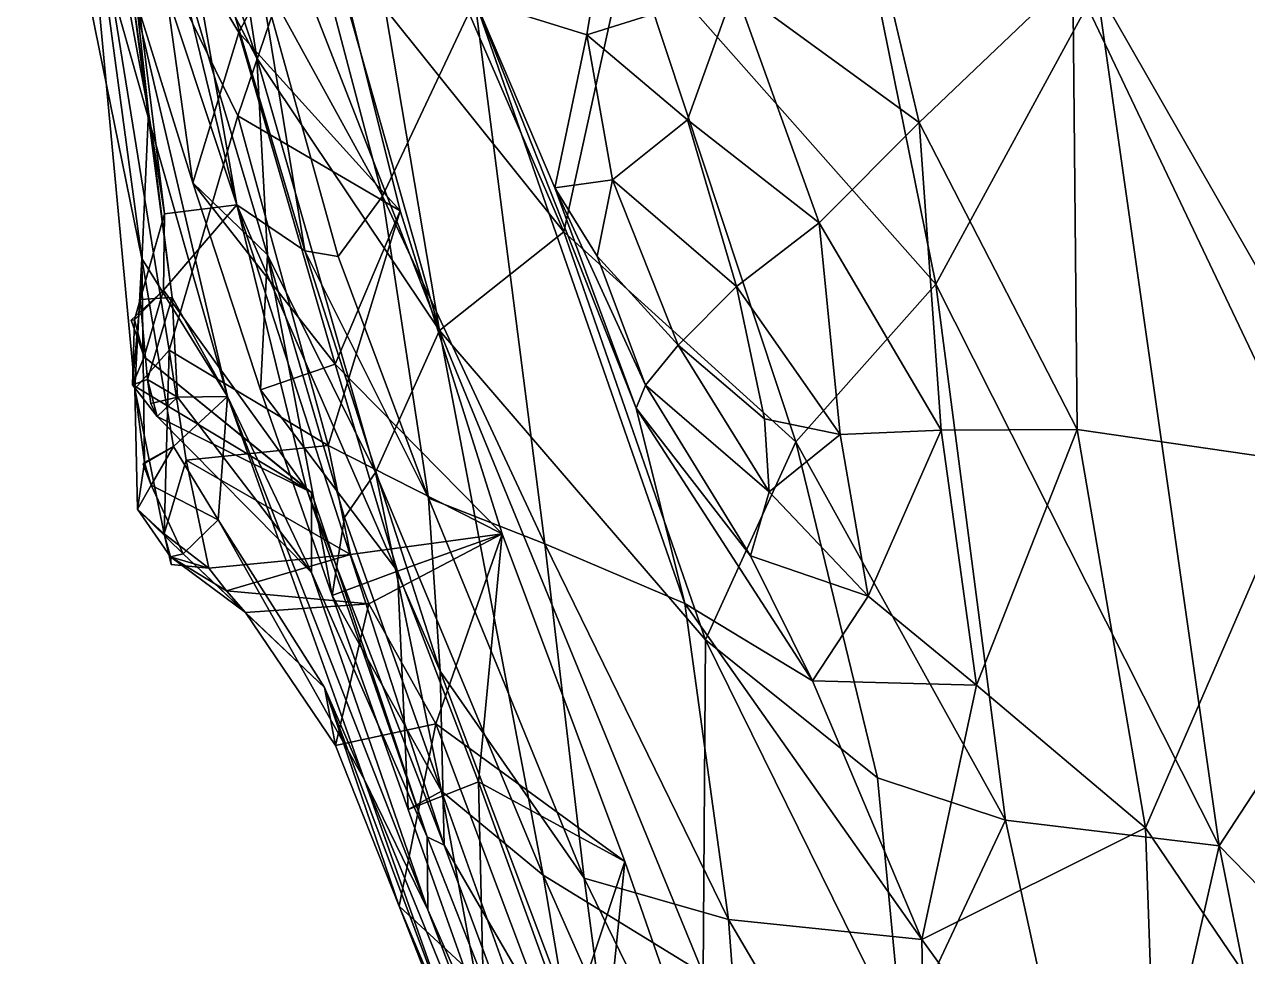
# Model space of a CAD drawing. Extents: x -4.1 to 4.1, y -5.2 to 11.9.
# Drawn here: x -0.9316 to -0.4748, y -3.7003 to -3.3522 of the extents above; entities that cross this region are included whole.
import ezdxf

# ---------------------------------------------------------------- set-up
doc = ezdxf.new("R2010")
doc.units = 0
doc.layers.add('HUMPBACK$LWO', color=1, linetype='CONTINUOUS')

msp = doc.modelspace()

# ---------------------------------------------------------------- linework, layer by layer
at = {"layer": 'HUMPBACK$LWO'}
for points in [[(-0.85233, -3.41959, 0.29724), (-0.91989, -3.14174, 0.29651), (-0.88159, -3.25302, 0.23703)], [(-0.91989, -3.14174, 0.29651), (-0.85233, -3.41959, 0.29724), (-0.89585, -3.28823, 0.34665)], [(-0.59119, -3.44917, 1.04206), (-0.64416, -3.18793, 1.09423), (-0.70597, -3.31933, 1.02048)], [(-0.59119, -3.44917, 1.04206), (-0.53116, -3.3385, 1.10087), (-0.64416, -3.18793, 1.09423)], [(-0.88633, -3.28557, 0.70804), (-0.8448, -3.36484, 0.76912), (-0.89765, -3.20967, 0.77618)], [(-0.89765, -3.20967, 0.77618), (-0.8448, -3.36484, 0.76912), (-0.86336, -3.24413, 0.84199)], [(-0.93163, -3.22414, 0.51201), (-0.89174, -3.33765, 0.43612), (-0.85584, -3.49114, 0.44303)], [(-0.88779, -3.43956, 0.49822), (-0.91129, -3.2649, 0.55185), (-0.93163, -3.22414, 0.51201)], [(-0.88779, -3.43956, 0.49822), (-0.93163, -3.22414, 0.51201), (-0.85584, -3.49114, 0.44303)], [(-0.89174, -3.33765, 0.43612), (-0.91499, -3.22613, 0.40487), (-0.88529, -3.38483, 0.38067)], [(-0.88529, -3.38483, 0.38067), (-0.91499, -3.22613, 0.40487), (-0.89585, -3.28823, 0.34665)], [(-0.86336, -3.24413, 0.84199), (-0.7766, -3.46648, 0.85129), (-0.84402, -3.22903, 0.91952)], [(-0.84402, -3.22903, 0.91952), (-0.7766, -3.46648, 0.85129), (-0.79693, -3.34636, 0.93807)], [(-0.88633, -3.28557, 0.70804), (-0.92386, -3.23411, 0.62989), (-0.86875, -3.4113, 0.62474)], [(-0.82201, -3.2984, 0.58803), (-0.85157, -3.3552, 0.60373), (-0.92386, -3.23411, 0.62989)], [(-0.86875, -3.4113, 0.62474), (-0.92386, -3.23411, 0.62989), (-0.85157, -3.3552, 0.60373)], [(-0.66627, -3.33868, -0.12678), (-0.63216, -3.24204, -0.1748), (-0.59744, -3.38882, -0.14391)], [(-0.54006, -3.33409, -0.18837), (-0.59744, -3.38882, -0.14391), (-0.63216, -3.24204, -0.1748)], [(-0.54006, -3.33409, -0.18837), (-0.4702, -3.24269, -0.25721), (-0.45369, -3.5158, -0.17212)], [(-0.8448, -3.36484, 0.76912), (-0.7766, -3.46648, 0.85129), (-0.86336, -3.24413, 0.84199)], [(-0.84327, -3.24416, 0.0893), (-0.79794, -3.41634, 0.11849), (-0.84392, -3.33244, 0.17492)], [(-0.76348, -3.34316, -0.00666), (-0.79794, -3.41634, 0.11849), (-0.84327, -3.24416, 0.0893)], [(-0.88159, -3.25302, 0.23703), (-0.84392, -3.33244, 0.17492), (-0.82689, -3.43672, 0.22804)], [(-0.88159, -3.25302, 0.23703), (-0.82689, -3.43672, 0.22804), (-0.85233, -3.41959, 0.29724)], [(-0.8776, -3.47381, 0.54675), (-0.85197, -3.3864, 0.5703), (-0.91129, -3.2649, 0.55185)], [(-0.85197, -3.3864, 0.5703), (-0.82201, -3.2984, 0.58803), (-0.91129, -3.2649, 0.55185)], [(-0.8776, -3.47381, 0.54675), (-0.91129, -3.2649, 0.55185), (-0.89037, -3.48828, 0.51983)], [(-0.89037, -3.48828, 0.51983), (-0.91129, -3.2649, 0.55185), (-0.88779, -3.43956, 0.49822)], [(-0.76348, -3.34316, -0.00666), (-0.70674, -3.26603, -0.10598), (-0.72155, -3.35607, -0.08028)], [(-0.72155, -3.35607, -0.08028), (-0.70674, -3.26603, -0.10598), (-0.66627, -3.33868, -0.12678)], [(-0.4486, -3.2732, 1.14317), (-0.53116, -3.3385, 1.10087), (-0.412, -3.54658, 1.08757)], [(-0.8793, -3.42299, 0.34603), (-0.88529, -3.38483, 0.38067), (-0.89585, -3.28823, 0.34665)], [(-0.8793, -3.42299, 0.34603), (-0.89585, -3.28823, 0.34665), (-0.85233, -3.41959, 0.29724)], [(-0.86875, -3.4113, 0.62474), (-0.84085, -3.43821, 0.69365), (-0.88633, -3.28557, 0.70804)], [(-0.8448, -3.36484, 0.76912), (-0.88633, -3.28557, 0.70804), (-0.84085, -3.43821, 0.69365)], [(-0.85197, -3.3864, 0.5703), (-0.79126, -3.42179, 0.58542), (-0.82201, -3.2984, 0.58803)], [(-0.79126, -3.42179, 0.58542), (-0.85157, -3.3552, 0.60373), (-0.82201, -3.2984, 0.58803)], [(-0.76499, -3.34924, 0.98494), (-0.73012, -3.42966, 0.94368), (-0.70597, -3.31933, 1.02048)], [(-0.73012, -3.42966, 0.94368), (-0.64348, -3.5081, 0.98081), (-0.70597, -3.31933, 1.02048)], [(-0.70597, -3.31933, 1.02048), (-0.64348, -3.5081, 0.98081), (-0.59119, -3.44917, 1.04206)], [(-0.84392, -3.33244, 0.17492), (-0.81443, -3.43892, 0.1843), (-0.82689, -3.43672, 0.22804)], [(-0.79794, -3.41634, 0.11849), (-0.81443, -3.43892, 0.1843), (-0.84392, -3.33244, 0.17492)], [(-0.54006, -3.33409, -0.18837), (-0.53848, -3.50352, -0.12483), (-0.59744, -3.38882, -0.14391)], [(-0.45369, -3.5158, -0.17212), (-0.53848, -3.50352, -0.12483), (-0.54006, -3.33409, -0.18837)], [(-0.85584, -3.49114, 0.44303), (-0.89174, -3.33765, 0.43612), (-0.87642, -3.4542, 0.39974)], [(-0.87642, -3.4542, 0.39974), (-0.89174, -3.33765, 0.43612), (-0.88529, -3.38483, 0.38067)], [(-0.72155, -3.35607, -0.08028), (-0.66627, -3.33868, -0.12678), (-0.68393, -3.38786, -0.1201)], [(-0.68393, -3.38786, -0.1201), (-0.66627, -3.33868, -0.12678), (-0.63486, -3.42626, -0.12779)], [(-0.63486, -3.42626, -0.12779), (-0.66627, -3.33868, -0.12678), (-0.59744, -3.38882, -0.14391)], [(-0.48538, -3.65899, 1.0302), (-0.53116, -3.3385, 1.10087), (-0.59119, -3.44917, 1.04206)], [(-0.53116, -3.3385, 1.10087), (-0.48538, -3.65899, 1.0302), (-0.412, -3.54658, 1.08757)], [(-0.76348, -3.34316, -0.00666), (-0.73728, -3.54615, 0.09048), (-0.79794, -3.41634, 0.11849)], [(-0.73728, -3.54615, 0.09048), (-0.76348, -3.34316, -0.00666), (-0.68503, -3.56844, 0.01485)], [(-0.70317, -3.49546, -0.03633), (-0.68503, -3.56844, 0.01485), (-0.76348, -3.34316, -0.00666)], [(-0.76348, -3.34316, -0.00666), (-0.7335, -3.41323, -0.05753), (-0.70317, -3.49546, -0.03633)], [(-0.76348, -3.34316, -0.00666), (-0.72155, -3.35607, -0.08028), (-0.7335, -3.41323, -0.05753)], [(-0.76499, -3.34924, 0.98494), (-0.79693, -3.34636, 0.93807), (-0.73012, -3.42966, 0.94368)], [(-0.79693, -3.34636, 0.93807), (-0.7766, -3.46648, 0.85129), (-0.73012, -3.42966, 0.94368)], [(-0.85157, -3.3552, 0.60373), (-0.81561, -3.4791, 0.59845), (-0.86875, -3.4113, 0.62474)], [(-0.85157, -3.3552, 0.60373), (-0.79126, -3.42179, 0.58542), (-0.81561, -3.4791, 0.59845)], [(-0.7335, -3.41323, -0.05753), (-0.72155, -3.35607, -0.08028), (-0.71196, -3.41027, -0.09594)], [(-0.72155, -3.35607, -0.08028), (-0.68393, -3.38786, -0.1201), (-0.71196, -3.41027, -0.09594)], [(-0.7766, -3.46648, 0.85129), (-0.8448, -3.36484, 0.76912), (-0.80057, -3.51951, 0.74503)], [(-0.80057, -3.51951, 0.74503), (-0.8448, -3.36484, 0.76912), (-0.84085, -3.43821, 0.69365)], [(-0.87642, -3.4542, 0.39974), (-0.88529, -3.38483, 0.38067), (-0.88843, -3.45493, 0.37013)], [(-0.88843, -3.45493, 0.37013), (-0.88529, -3.38483, 0.38067), (-0.8793, -3.42299, 0.34603)], [(-0.81822, -3.50944, 0.56625), (-0.85197, -3.3864, 0.5703), (-0.8776, -3.47381, 0.54675)], [(-0.79126, -3.42179, 0.58542), (-0.85197, -3.3864, 0.5703), (-0.81822, -3.50944, 0.56625)], [(-0.71196, -3.41027, -0.09594), (-0.68393, -3.38786, -0.1201), (-0.6657, -3.4501, -0.11859)], [(-0.63486, -3.42626, -0.12779), (-0.6657, -3.4501, -0.11859), (-0.68393, -3.38786, -0.1201)], [(-0.63486, -3.42626, -0.12779), (-0.59744, -3.38882, -0.14391), (-0.58924, -3.50372, -0.11008)], [(-0.53848, -3.50352, -0.12483), (-0.58924, -3.50372, -0.11008), (-0.59744, -3.38882, -0.14391)], [(-0.81561, -3.4791, 0.59845), (-0.84349, -3.48863, 0.63003), (-0.86875, -3.4113, 0.62474)], [(-0.86875, -3.4113, 0.62474), (-0.84349, -3.48863, 0.63003), (-0.84085, -3.43821, 0.69365)], [(-0.7335, -3.41323, -0.05753), (-0.71196, -3.41027, -0.09594), (-0.71769, -3.4387, -0.08329)], [(-0.71769, -3.4387, -0.08329), (-0.71196, -3.41027, -0.09594), (-0.68746, -3.472, -0.10298)], [(-0.68746, -3.472, -0.10298), (-0.71196, -3.41027, -0.09594), (-0.6657, -3.4501, -0.11859)], [(-0.79794, -3.41634, 0.11849), (-0.78069, -3.52912, 0.17498), (-0.81443, -3.43892, 0.1843)], [(-0.79794, -3.41634, 0.11849), (-0.73728, -3.54615, 0.09048), (-0.78069, -3.52912, 0.17498)], [(-0.70317, -3.49546, -0.03633), (-0.7335, -3.41323, -0.05753), (-0.6997, -3.48694, -0.07379)], [(-0.7335, -3.41323, -0.05753), (-0.71769, -3.4387, -0.08329), (-0.6997, -3.48694, -0.07379)], [(-0.85233, -3.41959, 0.29724), (-0.87976, -3.45146, 0.34159), (-0.8793, -3.42299, 0.34603)], [(-0.85233, -3.41959, 0.29724), (-0.8263, -3.52561, 0.33753), (-0.87976, -3.45146, 0.34159)], [(-0.77643, -3.59372, 0.23572), (-0.77484, -3.65871, 0.29071), (-0.85233, -3.41959, 0.29724)], [(-0.85233, -3.41959, 0.29724), (-0.82689, -3.43672, 0.22804), (-0.77643, -3.59372, 0.23572)], [(-0.85233, -3.41959, 0.29724), (-0.77484, -3.65871, 0.29071), (-0.8263, -3.52561, 0.33753)], [(-0.8793, -3.42299, 0.34603), (-0.87976, -3.45146, 0.34159), (-0.89053, -3.46249, 0.35857)], [(-0.8793, -3.42299, 0.34603), (-0.89053, -3.46249, 0.35857), (-0.88843, -3.45493, 0.37013)], [(-0.79126, -3.42179, 0.58542), (-0.81822, -3.50944, 0.56625), (-0.75317, -3.54243, 0.57614)], [(-0.81561, -3.4791, 0.59845), (-0.79126, -3.42179, 0.58542), (-0.75317, -3.54243, 0.57614)], [(-0.7766, -3.46648, 0.85129), (-0.6773, -3.58208, 0.91598), (-0.73012, -3.42966, 0.94368)], [(-0.73012, -3.42966, 0.94368), (-0.6773, -3.58208, 0.91598), (-0.64348, -3.5081, 0.98081)], [(-0.63486, -3.42626, -0.12779), (-0.62701, -3.50534, -0.11238), (-0.6657, -3.4501, -0.11859)], [(-0.58924, -3.50372, -0.11008), (-0.62701, -3.50534, -0.11238), (-0.63486, -3.42626, -0.12779)], [(-0.88779, -3.43956, 0.49822), (-0.88683, -3.51577, 0.507), (-0.89037, -3.48828, 0.51983)], [(-0.85584, -3.49114, 0.44303), (-0.876, -3.50983, 0.48875), (-0.88779, -3.43956, 0.49822)], [(-0.88779, -3.43956, 0.49822), (-0.876, -3.50983, 0.48875), (-0.88683, -3.51577, 0.507)], [(-0.84349, -3.48863, 0.63003), (-0.8167, -3.56543, 0.63598), (-0.84085, -3.43821, 0.69365)], [(-0.8167, -3.56543, 0.63598), (-0.81204, -3.53636, 0.68459), (-0.84085, -3.43821, 0.69365)], [(-0.80057, -3.51951, 0.74503), (-0.84085, -3.43821, 0.69365), (-0.81204, -3.53636, 0.68459)], [(-0.77643, -3.59372, 0.23572), (-0.82689, -3.43672, 0.22804), (-0.78069, -3.52912, 0.17498)], [(-0.82689, -3.43672, 0.22804), (-0.81443, -3.43892, 0.1843), (-0.78069, -3.52912, 0.17498)], [(-0.71769, -3.4387, -0.08329), (-0.68746, -3.472, -0.10298), (-0.6997, -3.48694, -0.07379)], [(-0.87976, -3.45146, 0.34159), (-0.89183, -3.4627, 0.3577), (-0.89053, -3.46249, 0.35857)], [(-0.87976, -3.45146, 0.34159), (-0.88693, -3.47629, 0.35839), (-0.89183, -3.4627, 0.3577)], [(-0.87976, -3.45146, 0.34159), (-0.8263, -3.52561, 0.33753), (-0.88693, -3.47629, 0.35839)], [(-0.68746, -3.472, -0.10298), (-0.6657, -3.4501, -0.11859), (-0.65525, -3.49954, -0.11042)], [(-0.62701, -3.50534, -0.11238), (-0.65525, -3.49954, -0.11042), (-0.6657, -3.4501, -0.11859)], [(-0.59119, -3.44917, 1.04206), (-0.64348, -3.5081, 0.98081), (-0.56526, -3.64939, 0.98896)], [(-0.59119, -3.44917, 1.04206), (-0.56526, -3.64939, 0.98896), (-0.48538, -3.65899, 1.0302)], [(-0.88843, -3.45493, 0.37013), (-0.89053, -3.46249, 0.35857), (-0.89122, -3.48678, 0.36797)], [(-0.89122, -3.48678, 0.36797), (-0.88564, -3.48478, 0.37958), (-0.88843, -3.45493, 0.37013)], [(-0.87642, -3.4542, 0.39974), (-0.88843, -3.45493, 0.37013), (-0.88564, -3.48478, 0.37958)], [(-0.87443, -3.4914, 0.39848), (-0.87642, -3.4542, 0.39974), (-0.88564, -3.48478, 0.37958)], [(-0.85584, -3.49114, 0.44303), (-0.87642, -3.4542, 0.39974), (-0.87443, -3.4914, 0.39848)], [(-0.89053, -3.46249, 0.35857), (-0.89183, -3.4627, 0.3577), (-0.88693, -3.47629, 0.35839)], [(-0.89122, -3.48678, 0.36797), (-0.89053, -3.46249, 0.35857), (-0.88693, -3.47629, 0.35839)], [(-0.7766, -3.46648, 0.85129), (-0.80057, -3.51951, 0.74503), (-0.73794, -3.66986, 0.77293)], [(-0.7766, -3.46648, 0.85129), (-0.67812, -3.70666, 0.85157), (-0.6773, -3.58208, 0.91598)], [(-0.67812, -3.70666, 0.85157), (-0.7766, -3.46648, 0.85129), (-0.73794, -3.66986, 0.77293)], [(-0.89122, -3.48678, 0.36797), (-0.88693, -3.47629, 0.35839), (-0.8244, -3.52694, 0.36368)], [(-0.8776, -3.47381, 0.54675), (-0.89037, -3.48828, 0.51983), (-0.8795, -3.54245, 0.5236)], [(-0.8263, -3.52561, 0.33753), (-0.8244, -3.52694, 0.36368), (-0.88693, -3.47629, 0.35839)], [(-0.8712, -3.51492, 0.54412), (-0.8776, -3.47381, 0.54675), (-0.8795, -3.54245, 0.5236)], [(-0.8712, -3.51492, 0.54412), (-0.81822, -3.50944, 0.56625), (-0.8776, -3.47381, 0.54675)], [(-0.6997, -3.48694, -0.07379), (-0.68746, -3.472, -0.10298), (-0.65344, -3.52676, -0.09645)], [(-0.68746, -3.472, -0.10298), (-0.65525, -3.49954, -0.11042), (-0.65344, -3.52676, -0.09645)], [(-0.79236, -3.55641, 0.60182), (-0.84349, -3.48863, 0.63003), (-0.81561, -3.4791, 0.59845)], [(-0.79236, -3.55641, 0.60182), (-0.81561, -3.4791, 0.59845), (-0.75317, -3.54243, 0.57614)], [(-0.89122, -3.48678, 0.36797), (-0.88204, -3.49858, 0.3794), (-0.88564, -3.48478, 0.37958)], [(-0.88204, -3.49858, 0.3794), (-0.88449, -3.49372, 0.3819), (-0.88564, -3.48478, 0.37958)], [(-0.87443, -3.4914, 0.39848), (-0.88564, -3.48478, 0.37958), (-0.88449, -3.49372, 0.3819)], [(-0.8244, -3.52694, 0.36368), (-0.88204, -3.49858, 0.3794), (-0.89122, -3.48678, 0.36797)], [(-0.89037, -3.48828, 0.51983), (-0.88683, -3.51577, 0.507), (-0.88946, -3.53319, 0.51743)], [(-0.89037, -3.48828, 0.51983), (-0.88946, -3.53319, 0.51743), (-0.8795, -3.54245, 0.5236)], [(-0.84349, -3.48863, 0.63003), (-0.79236, -3.55641, 0.60182), (-0.8167, -3.56543, 0.63598)], [(-0.70317, -3.49546, -0.03633), (-0.6997, -3.48694, -0.07379), (-0.6604, -3.55068, -0.07071)], [(-0.6997, -3.48694, -0.07379), (-0.65344, -3.52676, -0.09645), (-0.6604, -3.55068, -0.07071)], [(-0.87443, -3.4914, 0.39848), (-0.88449, -3.49372, 0.3819), (-0.88204, -3.49858, 0.3794)], [(-0.82445, -3.55682, 0.39123), (-0.87443, -3.4914, 0.39848), (-0.88204, -3.49858, 0.3794)], [(-0.85584, -3.49114, 0.44303), (-0.85923, -3.53718, 0.48688), (-0.876, -3.50983, 0.48875)], [(-0.85584, -3.49114, 0.44303), (-0.87443, -3.4914, 0.39848), (-0.82445, -3.55682, 0.39123)], [(-0.85584, -3.49114, 0.44303), (-0.80473, -3.63406, 0.44864), (-0.85923, -3.53718, 0.48688)], [(-0.82445, -3.55682, 0.39123), (-0.78094, -3.68287, 0.38438), (-0.85584, -3.49114, 0.44303)], [(-0.78094, -3.68287, 0.38438), (-0.80473, -3.63406, 0.44864), (-0.85584, -3.49114, 0.44303)], [(-0.82445, -3.55682, 0.39123), (-0.88204, -3.49858, 0.3794), (-0.8244, -3.52694, 0.36368)], [(-0.6604, -3.55068, -0.07071), (-0.63732, -3.59729, -0.03928), (-0.70317, -3.49546, -0.03633)], [(-0.70317, -3.49546, -0.03633), (-0.63732, -3.59729, -0.03928), (-0.68503, -3.56844, 0.01485)], [(-0.62701, -3.50534, -0.11238), (-0.65344, -3.52676, -0.09645), (-0.65525, -3.49954, -0.11042)], [(-0.58924, -3.50372, -0.11008), (-0.61648, -3.56566, -0.08385), (-0.62701, -3.50534, -0.11238)], [(-0.58924, -3.50372, -0.11008), (-0.5761, -3.59892, -0.07057), (-0.61648, -3.56566, -0.08385)], [(-0.5761, -3.59892, -0.07057), (-0.58924, -3.50372, -0.11008), (-0.53848, -3.50352, -0.12483)], [(-0.51294, -3.65226, -0.07623), (-0.5761, -3.59892, -0.07057), (-0.53848, -3.50352, -0.12483)], [(-0.51294, -3.65226, -0.07623), (-0.53848, -3.50352, -0.12483), (-0.45369, -3.5158, -0.17212)], [(-0.6773, -3.58208, 0.91598), (-0.61308, -3.63356, 0.95896), (-0.64348, -3.5081, 0.98081)], [(-0.62701, -3.50534, -0.11238), (-0.61648, -3.56566, -0.08385), (-0.65344, -3.52676, -0.09645)], [(-0.64348, -3.5081, 0.98081), (-0.61308, -3.63356, 0.95896), (-0.56526, -3.64939, 0.98896)], [(-0.876, -3.50983, 0.48875), (-0.88731, -3.51637, 0.50617), (-0.88683, -3.51577, 0.507)], [(-0.876, -3.50983, 0.48875), (-0.88435, -3.5243, 0.50807), (-0.88731, -3.51637, 0.50617)], [(-0.876, -3.50983, 0.48875), (-0.85923, -3.53718, 0.48688), (-0.88435, -3.5243, 0.50807)], [(-0.81822, -3.50944, 0.56625), (-0.8712, -3.51492, 0.54412), (-0.80982, -3.55018, 0.56107)], [(-0.81822, -3.50944, 0.56625), (-0.80982, -3.55018, 0.56107), (-0.75317, -3.54243, 0.57614)], [(-0.88946, -3.53319, 0.51743), (-0.88683, -3.51577, 0.507), (-0.88435, -3.5243, 0.50807)], [(-0.88683, -3.51577, 0.507), (-0.88731, -3.51637, 0.50617), (-0.88435, -3.5243, 0.50807)], [(-0.86272, -3.55521, 0.53875), (-0.8712, -3.51492, 0.54412), (-0.8795, -3.54245, 0.5236)], [(-0.80982, -3.55018, 0.56107), (-0.8712, -3.51492, 0.54412), (-0.86272, -3.55521, 0.53875)], [(-0.45369, -3.5158, -0.17212), (-0.44044, -3.75915, -0.08439), (-0.51294, -3.65226, -0.07623)], [(-0.80057, -3.51951, 0.74503), (-0.81204, -3.53636, 0.68459), (-0.77587, -3.63858, 0.69281)], [(-0.73794, -3.66986, 0.77293), (-0.80057, -3.51951, 0.74503), (-0.77587, -3.63858, 0.69281)], [(-0.88946, -3.53319, 0.51743), (-0.88435, -3.5243, 0.50807), (-0.87237, -3.54988, 0.51577)], [(-0.85923, -3.53718, 0.48688), (-0.87237, -3.54988, 0.51577), (-0.88435, -3.5243, 0.50807)], [(-0.8263, -3.52561, 0.33753), (-0.77484, -3.65871, 0.29071), (-0.78127, -3.65563, 0.34277)], [(-0.8263, -3.52561, 0.33753), (-0.78127, -3.65563, 0.34277), (-0.8244, -3.52694, 0.36368)], [(-0.8244, -3.52694, 0.36368), (-0.78127, -3.65563, 0.34277), (-0.82445, -3.55682, 0.39123)], [(-0.77643, -3.59372, 0.23572), (-0.78069, -3.52912, 0.17498), (-0.72257, -3.67098, 0.15898)], [(-0.73728, -3.54615, 0.09048), (-0.72257, -3.67098, 0.15898), (-0.78069, -3.52912, 0.17498)], [(-0.61648, -3.56566, -0.08385), (-0.6604, -3.55068, -0.07071), (-0.65344, -3.52676, -0.09645)], [(-0.8795, -3.54245, 0.5236), (-0.88946, -3.53319, 0.51743), (-0.87703, -3.55098, 0.52468)], [(-0.88946, -3.53319, 0.51743), (-0.87237, -3.54988, 0.51577), (-0.87703, -3.55098, 0.52468)], [(-0.85923, -3.53718, 0.48688), (-0.81963, -3.59985, 0.50659), (-0.87237, -3.54988, 0.51577)], [(-0.85923, -3.53718, 0.48688), (-0.80473, -3.63406, 0.44864), (-0.81963, -3.59985, 0.50659)], [(-0.77587, -3.63858, 0.69281), (-0.81204, -3.53636, 0.68459), (-0.8167, -3.56543, 0.63598)], [(-0.8795, -3.54245, 0.5236), (-0.87703, -3.55098, 0.52468), (-0.8769, -3.55384, 0.52401)], [(-0.86272, -3.55521, 0.53875), (-0.8795, -3.54245, 0.5236), (-0.8769, -3.55384, 0.52401)], [(-0.80982, -3.55018, 0.56107), (-0.80305, -3.56854, 0.55551), (-0.75317, -3.54243, 0.57614)], [(-0.80305, -3.56854, 0.55551), (-0.77804, -3.61339, 0.55823), (-0.75317, -3.54243, 0.57614)], [(-0.76207, -3.63511, 0.60124), (-0.79236, -3.55641, 0.60182), (-0.75317, -3.54243, 0.57614)], [(-0.77804, -3.61339, 0.55823), (-0.70742, -3.66475, 0.57026), (-0.75317, -3.54243, 0.57614)], [(-0.70742, -3.66475, 0.57026), (-0.76207, -3.63511, 0.60124), (-0.75317, -3.54243, 0.57614)], [(-0.72257, -3.67098, 0.15898), (-0.73728, -3.54615, 0.09048), (-0.66872, -3.68641, 0.0783)], [(-0.66872, -3.68641, 0.0783), (-0.73728, -3.54615, 0.09048), (-0.68503, -3.56844, 0.01485)], [(-0.35767, -3.78983, 1.03759), (-0.412, -3.54658, 1.08757), (-0.48538, -3.65899, 1.0302)], [(-0.84904, -3.57177, 0.53564), (-0.87703, -3.55098, 0.52468), (-0.87237, -3.54988, 0.51577)], [(-0.84904, -3.57177, 0.53564), (-0.85619, -3.56374, 0.53766), (-0.87703, -3.55098, 0.52468)], [(-0.85619, -3.56374, 0.53766), (-0.86272, -3.55521, 0.53875), (-0.87703, -3.55098, 0.52468)], [(-0.86272, -3.55521, 0.53875), (-0.8769, -3.55384, 0.52401), (-0.87703, -3.55098, 0.52468)], [(-0.87237, -3.54988, 0.51577), (-0.81963, -3.59985, 0.50659), (-0.84904, -3.57177, 0.53564)], [(-0.85619, -3.56374, 0.53766), (-0.80982, -3.55018, 0.56107), (-0.86272, -3.55521, 0.53875)], [(-0.80982, -3.55018, 0.56107), (-0.85619, -3.56374, 0.53766), (-0.80305, -3.56854, 0.55551)], [(-0.61648, -3.56566, -0.08385), (-0.63732, -3.59729, -0.03928), (-0.6604, -3.55068, -0.07071)], [(-0.82445, -3.55682, 0.39123), (-0.78127, -3.65563, 0.34277), (-0.78094, -3.68287, 0.38438)], [(-0.79236, -3.55641, 0.60182), (-0.78832, -3.64541, 0.63358), (-0.8167, -3.56543, 0.63598)], [(-0.78832, -3.64541, 0.63358), (-0.79236, -3.55641, 0.60182), (-0.76207, -3.63511, 0.60124)], [(-0.80305, -3.56854, 0.55551), (-0.85619, -3.56374, 0.53766), (-0.84904, -3.57177, 0.53564)], [(-0.8167, -3.56543, 0.63598), (-0.78832, -3.64541, 0.63358), (-0.77587, -3.63858, 0.69281)], [(-0.61648, -3.56566, -0.08385), (-0.5761, -3.59892, -0.07057), (-0.63732, -3.59729, -0.03928)], [(-0.81541, -3.62149, 0.53888), (-0.80305, -3.56854, 0.55551), (-0.84904, -3.57177, 0.53564)], [(-0.84904, -3.57177, 0.53564), (-0.81963, -3.59985, 0.50659), (-0.81541, -3.62149, 0.53888)], [(-0.81541, -3.62149, 0.53888), (-0.77804, -3.61339, 0.55823), (-0.80305, -3.56854, 0.55551)], [(-0.66872, -3.68641, 0.0783), (-0.68503, -3.56844, 0.01485), (-0.5965, -3.69392, -0.00079)], [(-0.63732, -3.59729, -0.03928), (-0.5965, -3.69392, -0.00079), (-0.68503, -3.56844, 0.01485)], [(-0.6773, -3.58208, 0.91598), (-0.67812, -3.70666, 0.85157), (-0.60374, -3.73127, 0.92451)], [(-0.6773, -3.58208, 0.91598), (-0.60374, -3.73127, 0.92451), (-0.61308, -3.63356, 0.95896)], [(-0.72257, -3.67098, 0.15898), (-0.70917, -3.77192, 0.22349), (-0.77643, -3.59372, 0.23572)], [(-0.77643, -3.59372, 0.23572), (-0.70917, -3.77192, 0.22349), (-0.77484, -3.65871, 0.29071)], [(-0.5761, -3.59892, -0.07057), (-0.5965, -3.69392, -0.00079), (-0.63732, -3.59729, -0.03928)], [(-0.5965, -3.69392, -0.00079), (-0.5761, -3.59892, -0.07057), (-0.51294, -3.65226, -0.07623)], [(-0.80473, -3.63406, 0.44864), (-0.76882, -3.7357, 0.47616), (-0.81963, -3.59985, 0.50659)], [(-0.79164, -3.68145, 0.53129), (-0.81541, -3.62149, 0.53888), (-0.81963, -3.59985, 0.50659)], [(-0.81963, -3.59985, 0.50659), (-0.76882, -3.7357, 0.47616), (-0.79164, -3.68145, 0.53129)], [(-0.77804, -3.61339, 0.55823), (-0.81541, -3.62149, 0.53888), (-0.79164, -3.68145, 0.53129)], [(-0.73138, -3.7371, 0.55131), (-0.77804, -3.61339, 0.55823), (-0.79164, -3.68145, 0.53129)], [(-0.70742, -3.66475, 0.57026), (-0.77804, -3.61339, 0.55823), (-0.73138, -3.7371, 0.55131)], [(-0.78094, -3.68287, 0.38438), (-0.73449, -3.80561, 0.40055), (-0.80473, -3.63406, 0.44864)], [(-0.73449, -3.80561, 0.40055), (-0.76882, -3.7357, 0.47616), (-0.80473, -3.63406, 0.44864)], [(-0.78832, -3.64541, 0.63358), (-0.76207, -3.63511, 0.60124), (-0.75992, -3.72539, 0.63111)], [(-0.76207, -3.63511, 0.60124), (-0.71693, -3.7593, 0.59642), (-0.75992, -3.72539, 0.63111)], [(-0.70742, -3.66475, 0.57026), (-0.71693, -3.7593, 0.59642), (-0.76207, -3.63511, 0.60124)], [(-0.56526, -3.64939, 0.98896), (-0.61308, -3.63356, 0.95896), (-0.60374, -3.73127, 0.92451)], [(-0.75992, -3.72539, 0.63111), (-0.77587, -3.63858, 0.69281), (-0.78832, -3.64541, 0.63358)], [(-0.71368, -3.81284, 0.70698), (-0.77587, -3.63858, 0.69281), (-0.75992, -3.72539, 0.63111)], [(-0.73794, -3.66986, 0.77293), (-0.77587, -3.63858, 0.69281), (-0.71368, -3.81284, 0.70698)], [(-0.52498, -3.83279, 0.94832), (-0.56526, -3.64939, 0.98896), (-0.60374, -3.73127, 0.92451)], [(-0.48538, -3.65899, 1.0302), (-0.56526, -3.64939, 0.98896), (-0.52498, -3.83279, 0.94832)], [(-0.51294, -3.65226, -0.07623), (-0.50721, -3.8172, -0.00711), (-0.5965, -3.69392, -0.00079)], [(-0.51294, -3.65226, -0.07623), (-0.44044, -3.75915, -0.08439), (-0.50721, -3.8172, -0.00711)], [(-0.77484, -3.65871, 0.29071), (-0.68536, -3.8996, 0.30333), (-0.78127, -3.65563, 0.34277)], [(-0.78127, -3.65563, 0.34277), (-0.68536, -3.8996, 0.30333), (-0.78094, -3.68287, 0.38438)], [(-0.70917, -3.77192, 0.22349), (-0.68536, -3.8996, 0.30333), (-0.77484, -3.65871, 0.29071)], [(-0.52498, -3.83279, 0.94832), (-0.42942, -3.93996, 0.96271), (-0.48538, -3.65899, 1.0302)], [(-0.48538, -3.65899, 1.0302), (-0.42942, -3.93996, 0.96271), (-0.35767, -3.78983, 1.03759)], [(-0.70742, -3.66475, 0.57026), (-0.73138, -3.7371, 0.55131), (-0.66442, -3.78829, 0.56645)], [(-0.71693, -3.7593, 0.59642), (-0.70742, -3.66475, 0.57026), (-0.66442, -3.78829, 0.56645)], [(-0.66491, -3.83476, 0.78865), (-0.67812, -3.70666, 0.85157), (-0.73794, -3.66986, 0.77293)], [(-0.66491, -3.83476, 0.78865), (-0.73794, -3.66986, 0.77293), (-0.71368, -3.81284, 0.70698)], [(-0.66872, -3.68641, 0.0783), (-0.66024, -3.79924, 0.14068), (-0.72257, -3.67098, 0.15898)], [(-0.70917, -3.77192, 0.22349), (-0.72257, -3.67098, 0.15898), (-0.66024, -3.79924, 0.14068)], [(-0.75303, -3.78008, 0.52319), (-0.73138, -3.7371, 0.55131), (-0.79164, -3.68145, 0.53129)], [(-0.75303, -3.78008, 0.52319), (-0.79164, -3.68145, 0.53129), (-0.76882, -3.7357, 0.47616)], [(-0.68536, -3.8996, 0.30333), (-0.73449, -3.80561, 0.40055), (-0.78094, -3.68287, 0.38438)], [(-0.5965, -3.69392, -0.00079), (-0.59418, -3.81304, 0.06464), (-0.66872, -3.68641, 0.0783)], [(-0.66872, -3.68641, 0.0783), (-0.59418, -3.81304, 0.06464), (-0.66024, -3.79924, 0.14068)], [(-0.50721, -3.8172, -0.00711), (-0.59418, -3.81304, 0.06464), (-0.5965, -3.69392, -0.00079)]]:
    msp.add_3dface(points, dxfattribs=at)

doc.saveas('drawing.dxf')
